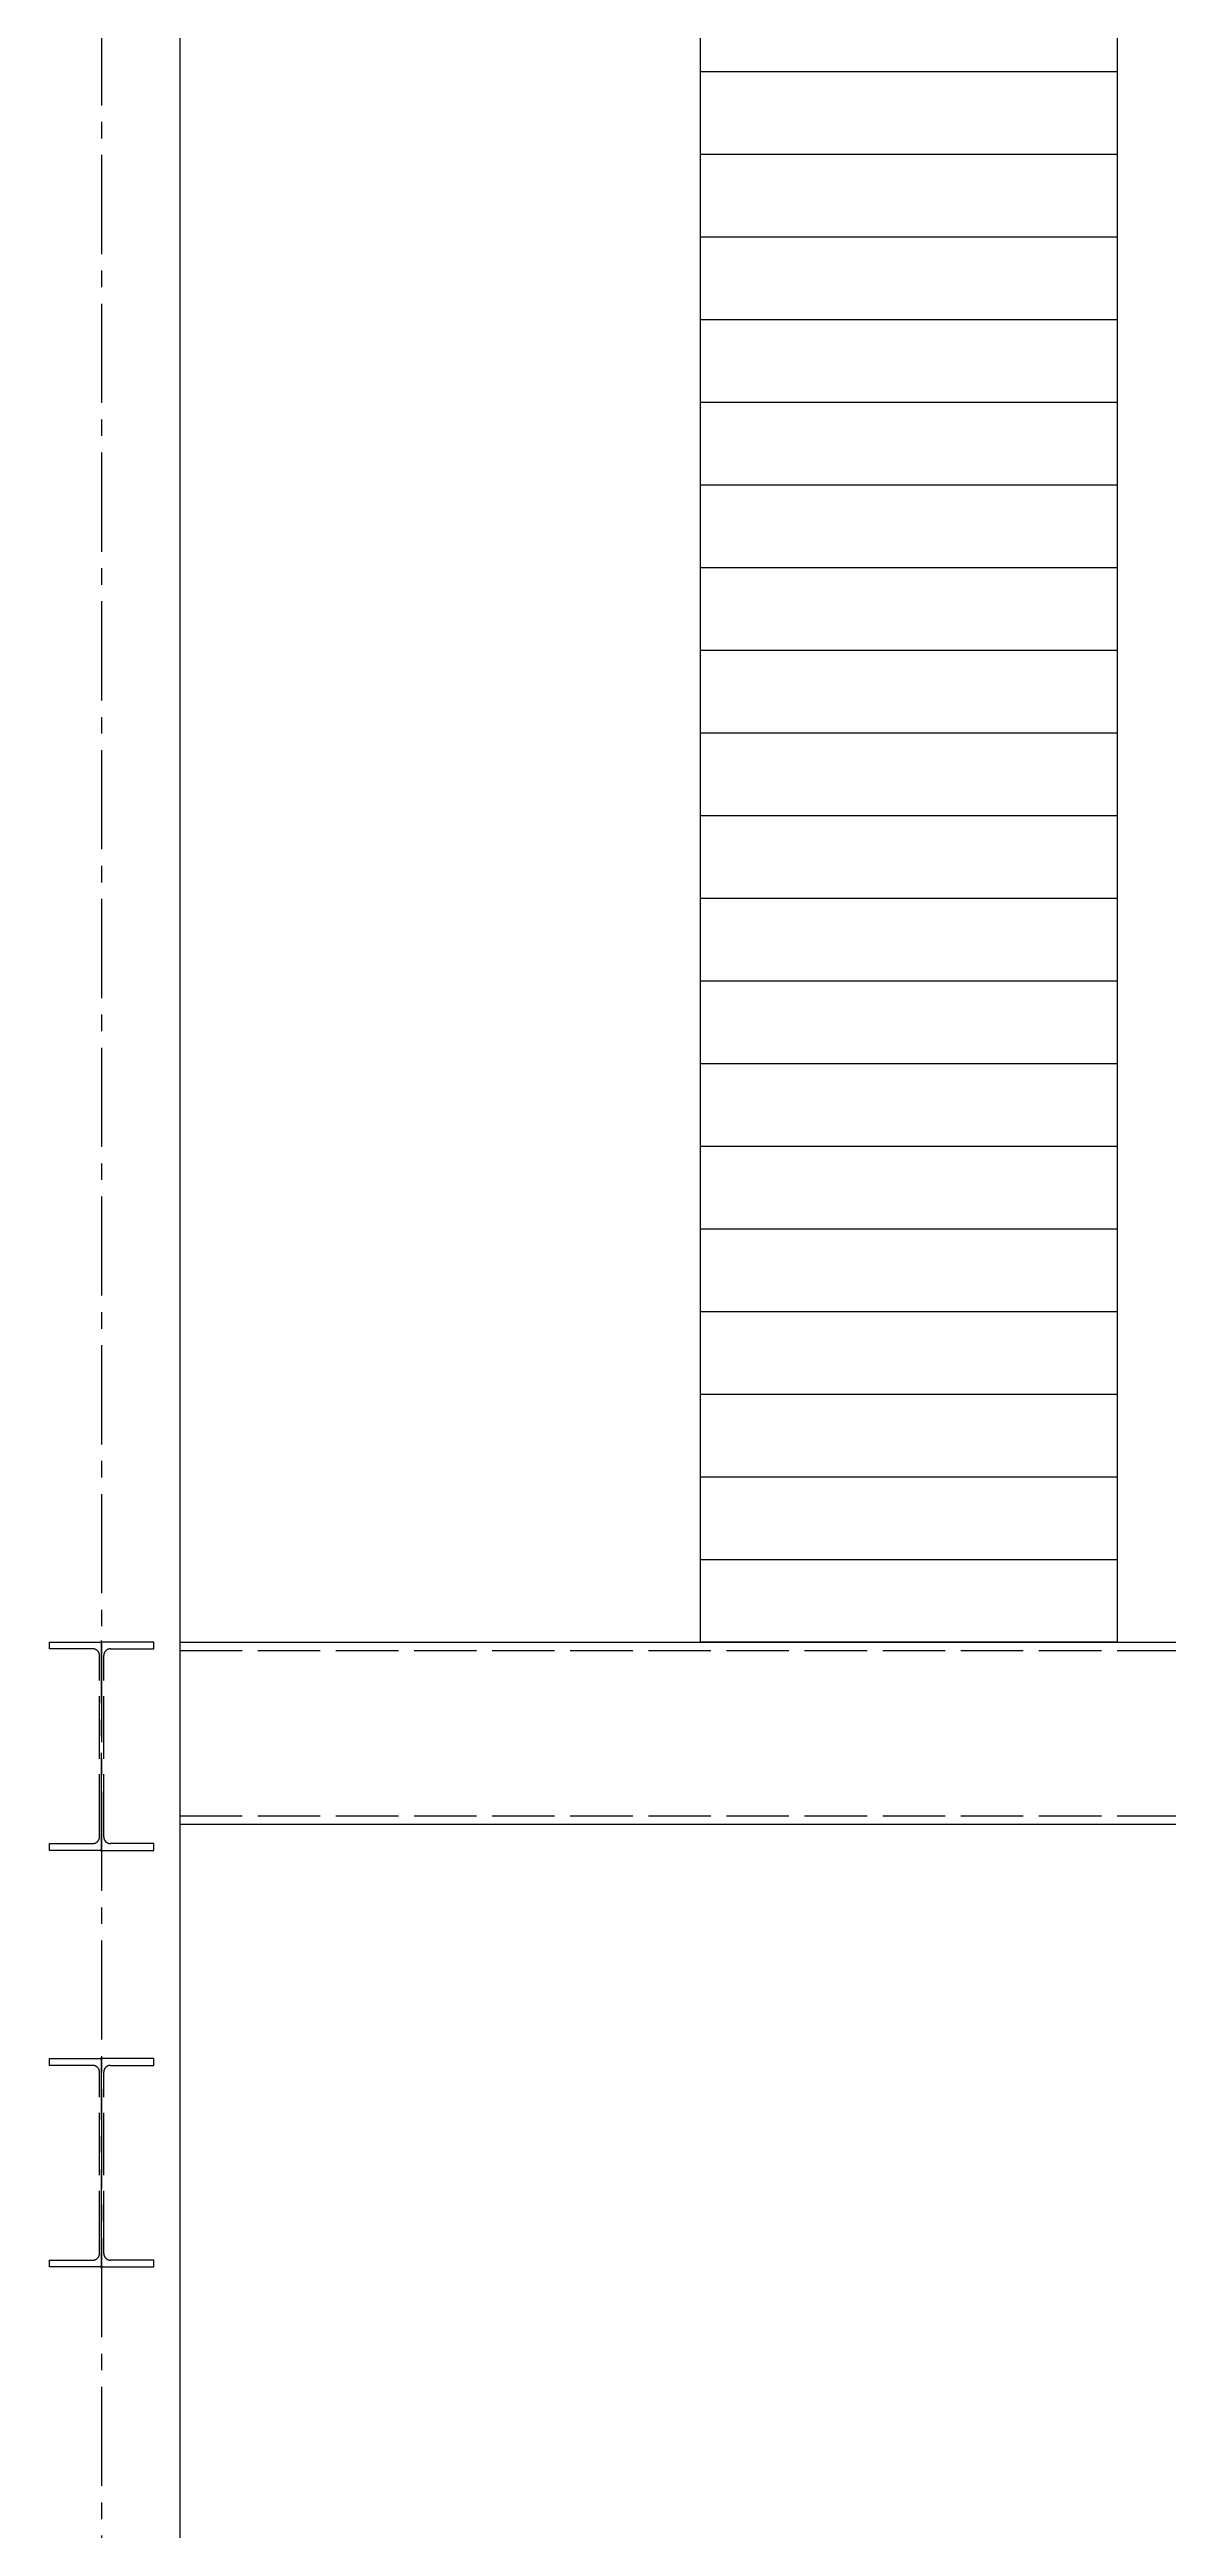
# Model space of a CAD drawing. Header units: millimetres. Extents: x 163705 to 1616509, y 81827 to 302547.
# Drawn here: x 1461586 to 1463727, y 145361 to 150118 of the extents above; entities that cross this region are included whole.
import ezdxf

# ---------------------------------------------------------------- set-up
doc = ezdxf.new("R2010")
doc.units = ezdxf.units.MM
doc.header["$LTSCALE"] = 10
doc.linetypes.add('ACAD_ISO02W100', pattern=[15, 12, -3])
doc.linetypes.add('CENTER2', pattern=[28.575, 19.05, -3.175, 3.175, -3.175])
for name, color, linetype, lineweight in [('1-中心线', 1, 'CENTER2', 0), ('1-护栏', 4, 'Continuous', 18), ('1-虚线', 8, 'ACAD_ISO02W100', 0), ('1-钢构', 6, 'Continuous', 0)]:
    doc.layers.add(name, color=color, linetype=linetype, lineweight=lineweight)
doc.styles.get("Standard").update_dxf_attribs({"font": 'arial.ttf'})

# ---------------------------------------------------------------- blocks, each defined once
blk = doc.blocks.new('*U262')
blk.add_line((300, 16000), (300, 0))
at = {"layer": '1-中心线'}
blk.add_line((150, 16000), (150, 0), dxfattribs=at)
blk = doc.blocks.new('*U284')
for p, q in [((0, 350), (2700, 350)), ((0, 350), (0, 0)), ((2700, 350), (2700, 0)), ((0, 0), (2700, 0))]:
    blk.add_line(p, q)
at = {"layer": '1-虚线'}
for p, q in [((0, 334), (2700, 334)), ((0, 16), (2700, 16))]:
    blk.add_line(p, q, dxfattribs=at)
blk = doc.blocks.new('G$C3A64C6E4')
for p, q in [((0, 390), (0, 403)), ((0, 403), (100, 403)), ((83, 390), (0, 390)), ((200, 403), (100, 403)), ((117, 390), (200, 390)), ((200, 390), (200, 403)), ((96, 29), (96, 377)), ((104, 29), (104, 377)), ((0, 3), (0, 16)), ((0, 16), (83, 16)), ((100, 3), (0, 3)), ((100, 3), (200, 3)), ((200, 16), (117, 16)), ((200, 3), (200, 16))]:
    blk.add_line(p, q)
for centre, start, end in [((83, 377), 0, 90), ((117, 377), 90, 180), ((83, 29), 270, 0), ((117, 29), 180, 270)]:
    blk.add_arc(centre, 13, start, end)
at = {"layer": '1-中心线'}
blk.add_line((100, 0), (100, 406), dxfattribs=at)
blk.add_text('HC_SUPERPART', height=0.001).set_placement((100, 3))

msp = doc.modelspace()

# ---------------------------------------------------------------- hatches: boundary and pattern name
at = {"layer": '1-护栏'}
h = msp.add_hatch(dxfattribs=at)
h.set_pattern_fill('ANSI31', color=256, scale=50, angle=315)
h.set_pattern_definition([(0, (1461935.65, 147059.63), (4e-14, 158.75), [])])
h.paths.add_polyline_path([(1463635.648, 147059.632), (1462835.648, 147059.632), (1462835.648, 150625.632), (1463635.648, 150625.632)])

# ---------------------------------------------------------------- linework, layer by layer
at = {"layer": '1-钢构'}
msp.add_lwpolyline([(1463635.648, 147059.632), (1462835.648, 147059.632), (1462835.648, 150625.632), (1463635.648, 150625.632)], close=True, dxfattribs=at)

# ---------------------------------------------------------------- block references
at = {"layer": '1-虚线'}
for p in [(1461585.648, 146656.632), (1461585.648, 145856.632)]:
    msp.add_blockref('G$C3A64C6E4', p, dxfattribs=at)
at = {"layer": '1-钢构'}
for name, p in [('*U262', (1461535.648, 143059.632)), ('*U284', (1461835.648, 146709.632))]:
    msp.add_blockref(name, p, dxfattribs=at)

doc.saveas('drawing.dxf')
